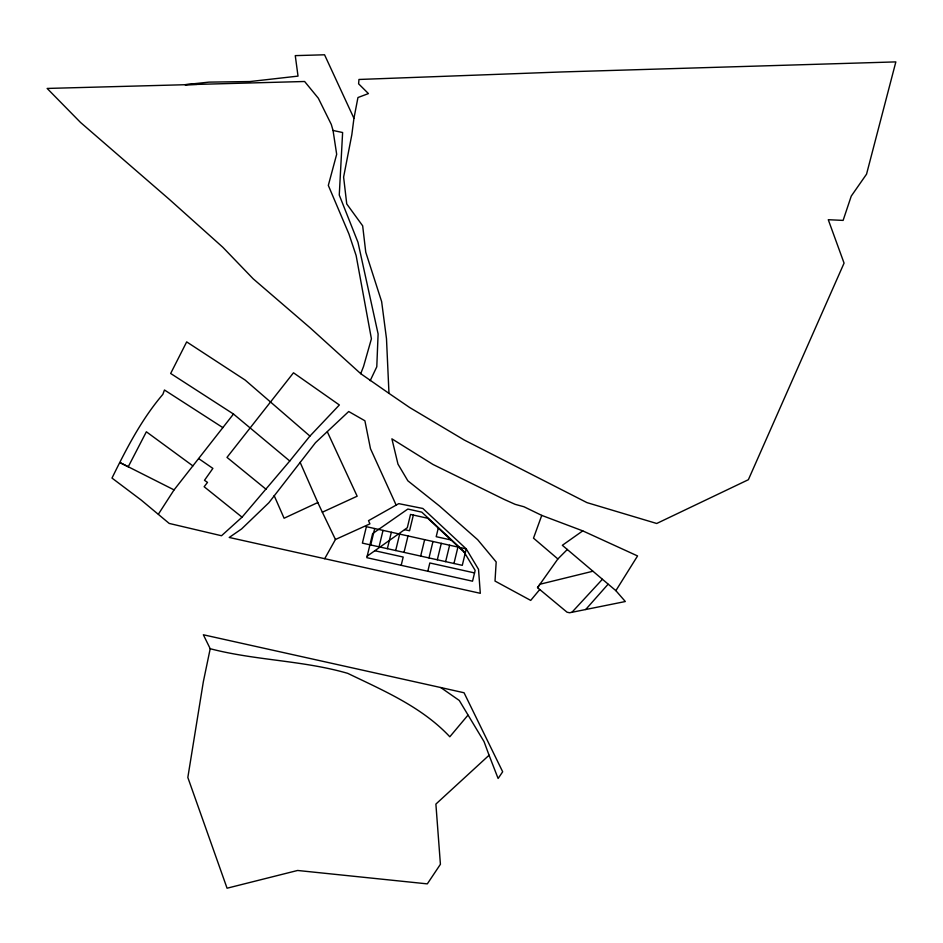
<?xml version="1.0" encoding="UTF-8"?>
<svg xmlns="http://www.w3.org/2000/svg" width="943" height="943" viewBox="0 0 943 943"><rect width="100%" height="100%" fill="white"/><g stroke="black" fill="none" stroke-linecap="round" stroke-linejoin="round"><path stroke-width="1.41" d="M353.943 118.323L351.833 134.684L343.606 177.084L346.741 203.936L362.666 225.825L365.754 252.182L381.644 301.642L386.489 338.69L388.976 393.372L409.639 407.506L464.251 440.027L586.959 502.619L656.705 523.483L748.377 479.704L844.068 263.121L828.272 219.707L843.113 220.403L851.246 196.109L866.546 174.16L895.85 61.896L561.191 71.974L358.953 79.471L358.611 83.821L368.43 93.581L357.951 97.53L353.943 118.323L324.557 54.788L295.265 55.625L298.023 76.112L250.001 81.546L209.028 82.124L185.017 84.693L196.922 84.398M210.206 648.725L203.323 681.836L187.834 777.468L227.063 888.212L297.611 870.472L427.32 883.874L440.416 864.283L435.89 804.084L489.075 755.237L484.054 741.634L459.276 700.46L440.746 687.541L203.358 634.78L210.206 648.725C255.459 660.536 302.915 660.336 347.719 673.349C383.813 690.759 421.969 707.014 449.811 736.778L467.928 715.207M370.729 544.971L374.701 528.54M379.051 546.822L383.023 530.39M387.373 548.673L391.345 532.241M395.695 550.523L399.667 534.103M404.017 552.374L408.001 535.954M401.188 565.328L403.191 557.042L374.937 550.759M413.352 515.067L409.557 530.756L404.547 529.648M420.661 556.087L424.645 539.655M428.994 557.938L432.967 541.506M427.827 571.246L429.831 562.971L474.541 572.92M438.271 528.08L436.196 536.685L451.049 539.985M437.316 559.788L441.289 543.357M445.638 561.639L449.611 545.207M453.96 563.49L457.933 547.058M539.726 589.552L530.709 600.408L495.016 581.065L496.183 561.957L477.7 539.738L439.45 505.978L407.847 480.8L397.981 464.145L391.899 438.837L432.967 464.451L504.316 499.484L515.161 504.34L523.954 506.756L541.754 515.397L533.502 538.147L557.879 558.951L537.534 587.666L567.049 612.207L569.607 612.761L625.327 601.528L615.873 590.66L562.346 545.302L582.762 530.874L637.562 555.946L615.873 590.66M360.721 373.676L363.562 366.414L371.412 338.82L356.124 255.518L348.945 234.005L328.317 185.417L336.675 154.287L333.044 130.476L331.288 124.417L318.333 98.237L304.624 81.499L47.15 88.442L80.497 122.425L169.469 199.492L222.807 247.255L253.196 278.822L310.4 328.07L360.721 373.676L388.976 393.372M370.186 380.689L376.787 366.78L378.108 333.952L357.986 242.316L339.268 195.048L342.615 132.515L333.044 130.476M324.698 558.692L335.449 539.49L369.915 523.86L368.501 520.666L398.759 503.645L422.865 508.477L466.255 548.909L478.514 569.313L480.305 593.312L229.243 537.463L241.585 528.952L268.873 502.725L315.481 442.691L348.71 411.513L364.894 420.767L370.469 448.668L396.154 505.106M158.412 514.147L174.066 489.889L233.487 414.036L289.76 461.009L242.045 517.177L221.511 535.742L169.186 523.424L141.191 500.061L111.993 478.077C126.433 448.691 141.426 419.458 162.844 394.374L164.471 390.001L222.854 427.615M537.534 587.666L539.962 584.236L592.805 571.258M289.76 461.009L309.929 436.079L339.362 404.971L293.485 372.791L226.992 457.39L266.115 489.299M585.697 609.52L608.046 584.259M571.929 612.302L602.365 579.32M557.879 558.951L567.368 549.439M367.181 556.158L407.305 527.726L410.523 514.43L427.733 518.261L464.345 552.374M300.133 462.353L317.803 502.536L284.091 518.237L274.154 495.594M317.803 502.536L322.341 512.214L357.161 496.207L327.398 431.953M440.746 687.541L464.062 692.763L502.678 771.775L498.116 778.482L489.075 755.237M541.754 515.397L582.762 530.874M174.066 489.889L120.02 462.624L128.236 466.773L146.365 431.788L192.867 465.889M233.487 414.036L170.659 373.475L186.679 341.896L245.145 380.064L309.929 436.079M198.619 458.557L212.882 468.4L204.49 480.305L207.507 482.392L204.136 486.729L242.045 517.177M335.449 539.49L322.341 512.214M366.379 526.689L362.395 543.121L462.282 565.34L466.266 548.909L366.379 526.689M372.65 533.585L366.815 557.678L472.537 581.194L475.154 570.385L463.543 551.054L421.804 512.155L407.847 509.043L372.65 533.585"/></g></svg>
